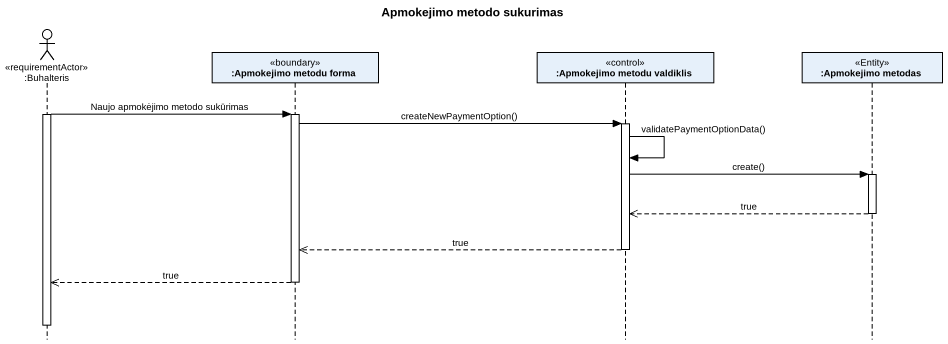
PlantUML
@startuml
title Apmokejimo metodo sukurimas
hide footbox
actor ":Buhalteris" as Buhalteris <<requirementActor>>
participant ":Apmokejimo metodu forma" as Apmokejimo_metodu_forma <<boundary>>
participant ":Apmokejimo metodu valdiklis" as Apmokejimo_metodu_valdiklis <<control>>
participant ":Apmokejimo metodas" as Apmokejimo_metodas <<Entity>>

activate Buhalteris
Buhalteris -> Apmokejimo_metodu_forma : Naujo apmokėjimo metodo sukūrimas
activate Apmokejimo_metodu_forma
Apmokejimo_metodu_forma -> Apmokejimo_metodu_valdiklis : createNewPaymentOption()
activate Apmokejimo_metodu_valdiklis
Apmokejimo_metodu_valdiklis -> Apmokejimo_metodu_valdiklis : validatePaymentOptionData()
Apmokejimo_metodu_valdiklis -> Apmokejimo_metodas : create()
activate Apmokejimo_metodas
Apmokejimo_metodas -->> Apmokejimo_metodu_valdiklis : true
deactivate Apmokejimo_metodas
Apmokejimo_metodu_valdiklis -->> Apmokejimo_metodu_forma : true
deactivate Apmokejimo_metodu_valdiklis
Apmokejimo_metodu_forma -->> Buhalteris : true
deactivate Apmokejimo_metodu_forma
deactivate Buhalteris
@enduml
